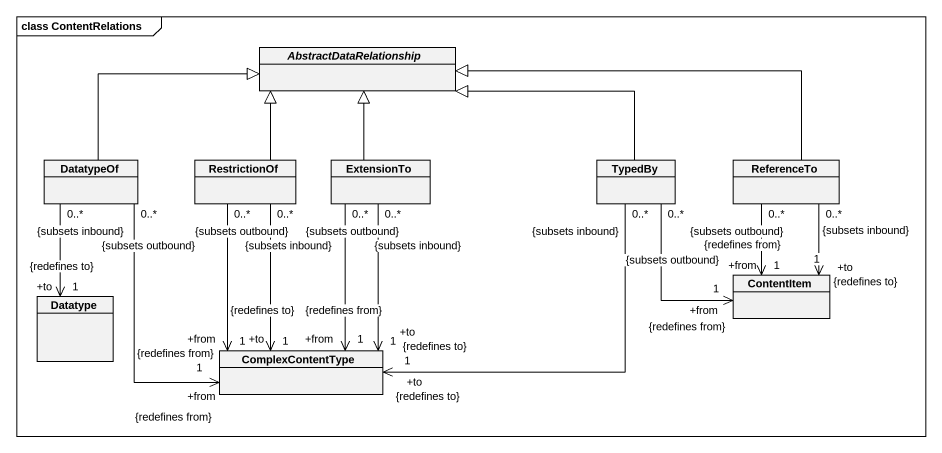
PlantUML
@startuml
mainframe class ContentRelations
hide circle
hide empty members
abstract class AbstractDataRelationship
class DatatypeOf
class RestrictionOf
class ExtensionTo
class TypedBy
class ReferenceTo
class Datatype
class ContentItem
class ComplexContentType
DatatypeOf -right-|> AbstractDataRelationship
DatatypeOf "0..*\n{subsets inbound}" --> "+to\n1\n{redefines to}" Datatype
DatatypeOf "0..*\n{subsets outbound}" --> "+from\n1\n{redefines from}" ComplexContentType
RestrictionOf -up-|> AbstractDataRelationship
RestrictionOf "0..*\n{subsets inbound}" --> "+to\n1\n{redefines to}" ComplexContentType
RestrictionOf "0..*\n{subsets outbound}" --> "+from\n1\n{redefines from}" ComplexContentType
ExtensionTo -up-|> AbstractDataRelationship
ExtensionTo "0..*\n{subsets outbound}" --> "+from\n1\n{redefines from}" ComplexContentType
ExtensionTo "0..*\n{subsets inbound}" --> "+to\n1\n{redefines to}" ComplexContentType
TypedBy -left-|> AbstractDataRelationship
TypedBy "0..*\n{subsets outbound}" --> "+from\n1\n{redefines from}" ContentItem
TypedBy "0..*\n{subsets inbound}" -left-> "+to\n1\n{redefines to}" ComplexContentType
ReferenceTo -left-|> AbstractDataRelationship
ReferenceTo "0..*\n{subsets outbound}" --> "+from\n1\n{redefines from}" ContentItem
ReferenceTo "0..*\n{subsets inbound}" --> "+to\n1\n{redefines to}" ContentItem
@enduml
